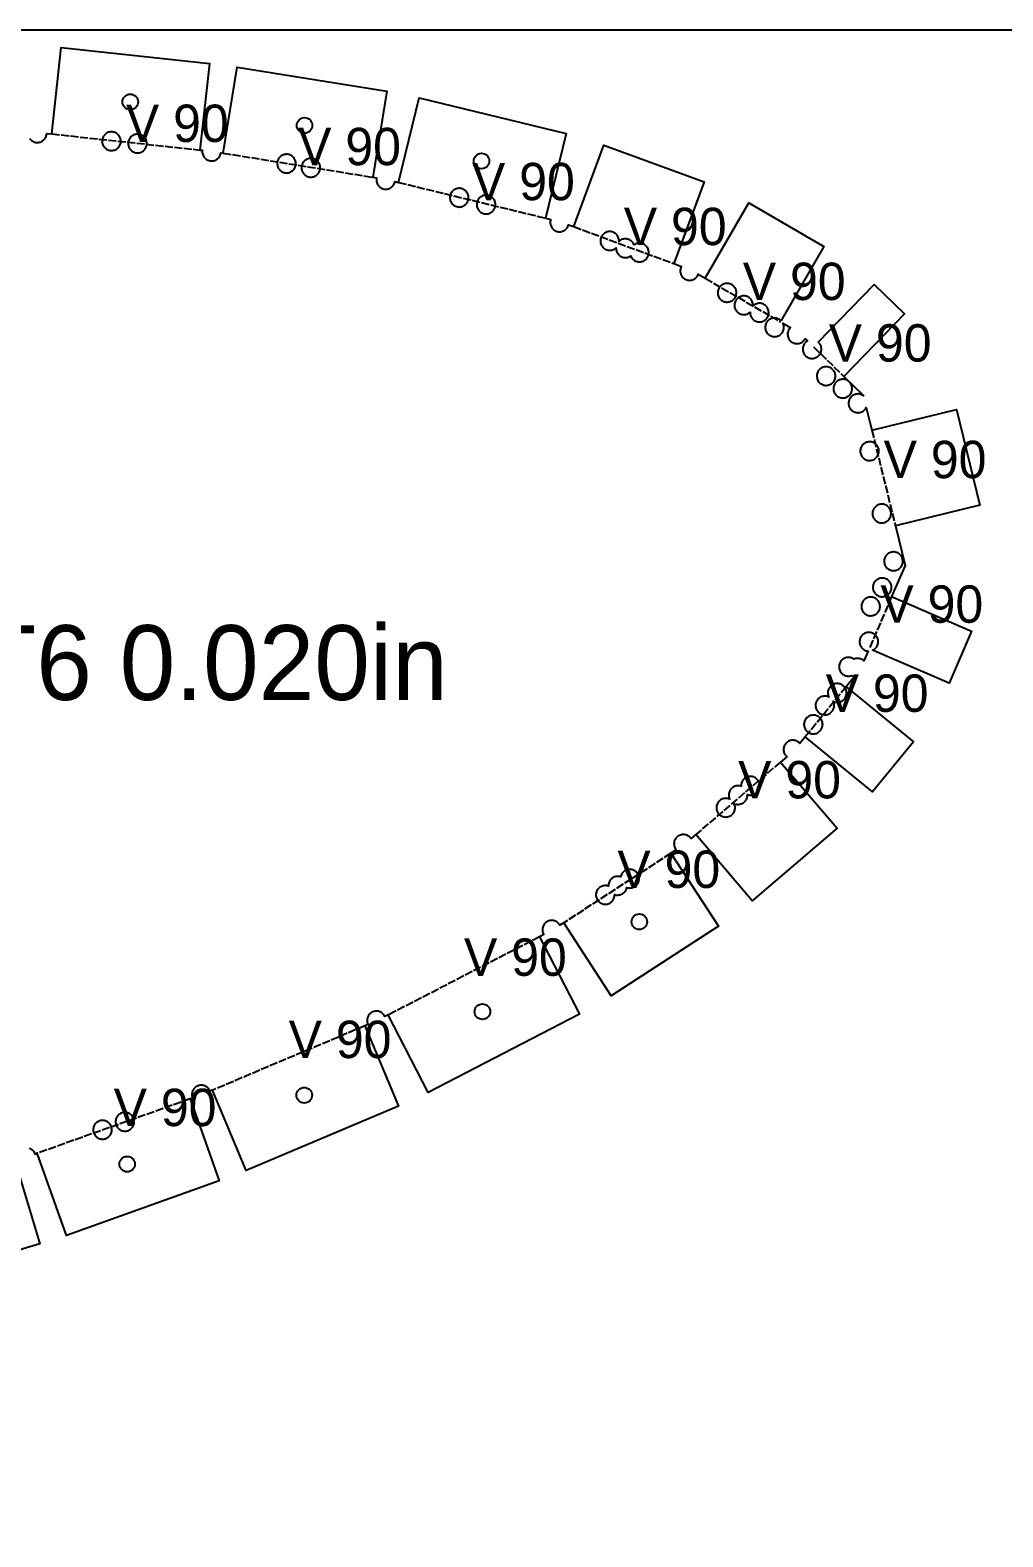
# Model space of a CAD drawing. Header units: millimetres. Extents: x 0 to 2438, y 0 to 1219.
# Drawn here: x 304.9 to 461, y 977.2 to 1219 of the extents above; entities that cross this region are included whole.
import ezdxf

# ---------------------------------------------------------------- set-up
doc = ezdxf.new("R2010")
doc.units = ezdxf.units.MM
doc.linetypes.add('DASHED', pattern=[1.524, 1.27, -0.254])
for name, color, linetype in [('CUT', 7, 'CONTINUOUS'), ('ETCH', 8, 'CONTINUOUS'), ('HOLE', 6, 'CONTINUOUS'), ('VALLEY', 1, 'DASHED')]:
    doc.layers.add(name, color=color, linetype=linetype)

msp = doc.modelspace()

# ---------------------------------------------------------------- linework, layer by layer
at = {"layer": 'CUT'}
for points in [[(304.78, 1201.62), (304.87, 1201.5), (304.97, 1201.39), (305.08, 1201.3), (305.2, 1201.21), (305.32, 1201.14), (305.46, 1201.08), (305.6, 1201.03), (305.74, 1200.99), (305.89, 1200.97), (306.03, 1200.97), (306.18, 1200.98), (306.33, 1201), (306.47, 1201.04), (306.61, 1201.09), (306.74, 1201.16), (306.86, 1201.23), (306.98, 1201.32), (307.09, 1201.42), (307.19, 1201.53), (307.27, 1201.65), (307.35, 1201.78), (307.41, 1201.91), (307.45, 1202.05), (307.49, 1202.2), (307.51, 1202.34), (307.51, 1202.43), (308.32, 1202.34), (309.83, 1216.23), (333.62, 1213.65), (332.11, 1199.76), (332.5, 1199.72), (332.49, 1199.63), (332.48, 1199.49), (332.49, 1199.34), (332.51, 1199.19), (332.55, 1199.05), (332.6, 1198.91), (332.67, 1198.78), (332.75, 1198.66), (332.84, 1198.54), (332.94, 1198.43), (333.05, 1198.33), (333.17, 1198.25), (333.29, 1198.17), (333.43, 1198.11), (333.57, 1198.07), (333.71, 1198.03), (333.86, 1198.01), (334, 1198.01), (334.15, 1198.02), (334.29, 1198.04), (334.44, 1198.08), (334.58, 1198.13), (334.71, 1198.19), (334.83, 1198.27), (334.95, 1198.36), (335.06, 1198.46), (335.15, 1198.57), (335.24, 1198.69), (335.31, 1198.82), (335.38, 1198.95), (335.42, 1199.09), (335.46, 1199.24), (335.47, 1199.32), (335.85, 1199.26), (338.07, 1213.05), (362.1, 1209.18), (359.88, 1195.39), (360.46, 1195.3), (360.45, 1195.25), (360.43, 1195.1), (360.42, 1194.96), (360.43, 1194.81), (360.46, 1194.66), (360.5, 1194.52), (360.55, 1194.38), (360.61, 1194.25), (360.69, 1194.13), (360.78, 1194.01), (360.88, 1193.9), (360.99, 1193.8), (361.11, 1193.72), (361.24, 1193.64), (361.37, 1193.58), (361.51, 1193.54), (361.65, 1193.5), (361.8, 1193.48), (361.95, 1193.48), (362.09, 1193.49), (362.24, 1193.51), (362.38, 1193.55), (362.52, 1193.6), (362.65, 1193.66), (362.78, 1193.74), (362.89, 1193.83), (363, 1193.93), (363.1, 1194.04), (363.18, 1194.16), (363.26, 1194.29), (363.32, 1194.42), (363.37, 1194.56), (363.4, 1194.7), (363.97, 1194.56), (367.27, 1208.14), (390.87, 1202.41), (387.57, 1188.83), (388.41, 1188.63), (388.39, 1188.56), (388.35, 1188.42), (388.33, 1188.27), (388.33, 1188.12), (388.34, 1187.98), (388.36, 1187.83), (388.4, 1187.69), (388.45, 1187.55), (388.52, 1187.42), (388.59, 1187.29), (388.68, 1187.18), (388.78, 1187.07), (388.89, 1186.97), (389.01, 1186.89), (389.14, 1186.81), (389.27, 1186.75), (389.41, 1186.7), (389.56, 1186.67), (389.7, 1186.65), (389.85, 1186.64), (390, 1186.65), (390.14, 1186.68), (390.28, 1186.72), (390.42, 1186.77), (390.55, 1186.83), (390.68, 1186.91), (390.8, 1187), (390.9, 1187.1), (391, 1187.21), (391.09, 1187.33), (391.16, 1187.46), (391.22, 1187.59), (391.27, 1187.73), (391.28, 1187.76), (392.09, 1187.46), (396.92, 1200.56), (413.01, 1194.63), (408.18, 1181.52), (409.38, 1181.08), (409.35, 1181.03), (409.29, 1180.9), (409.24, 1180.76), (409.21, 1180.61), (409.19, 1180.47), (409.19, 1180.32), (409.19, 1180.17), (409.22, 1180.03), (409.26, 1179.89), (409.31, 1179.75), (409.37, 1179.62), (409.45, 1179.49), (409.54, 1179.37), (409.64, 1179.27), (409.75, 1179.17), (409.87, 1179.08), (410, 1179.01), (410.13, 1178.95), (410.27, 1178.9), (410.41, 1178.87), (410.56, 1178.85), (410.71, 1178.84), (410.85, 1178.85), (411, 1178.88), (411.14, 1178.91), (411.28, 1178.96), (411.41, 1179.03), (411.54, 1179.11), (411.65, 1179.2), (411.76, 1179.3), (411.86, 1179.41), (411.94, 1179.53), (412.02, 1179.65), (412.08, 1179.79), (412.09, 1179.81), (413.19, 1179.17), (420.18, 1191.26), (432.25, 1184.29), (425.37, 1172.37), (425.37, 1172.38), (425.26, 1172.47), (425.14, 1172.56), (425.01, 1172.63), (424.88, 1172.69), (424.74, 1172.74), (424.59, 1172.77), (424.45, 1172.79), (424.3, 1172.8), (424.15, 1172.79), (424.01, 1172.77), (423.87, 1172.73), (423.73, 1172.68), (423.6, 1172.61), (423.47, 1172.54), (423.35, 1172.45), (423.25, 1172.35), (423.15, 1172.24), (423.06, 1172.12), (422.99, 1171.99), (422.93, 1171.85), (422.88, 1171.72), (422.85, 1171.57), (422.83, 1171.43), (422.82, 1171.28), (422.83, 1171.13), (422.86, 1170.99), (422.89, 1170.84), (422.94, 1170.71), (423.01, 1170.57), (423.09, 1170.45), (423.18, 1170.33), (423.28, 1170.22), (423.39, 1170.13), (423.51, 1170.04), (423.63, 1169.97), (423.77, 1169.91), (423.91, 1169.86), (424.05, 1169.82), (424.2, 1169.81), (424.34, 1169.8), (424.49, 1169.81), (424.64, 1169.83), (424.78, 1169.87), (424.92, 1169.92), (425.05, 1169.99), (425.17, 1170.06), (425.29, 1170.15), (425.4, 1170.25), (425.5, 1170.36), (425.58, 1170.48), (425.66, 1170.61), (425.72, 1170.75), (425.76, 1170.88), (425.8, 1171.03), (425.82, 1171.17), (425.82, 1171.32), (425.81, 1171.47), (425.79, 1171.61), (425.75, 1171.76), (425.7, 1171.89), (425.67, 1171.96), (426.89, 1171.25), (426.85, 1171.22), (426.75, 1171.11), (426.67, 1170.99), (426.59, 1170.87), (426.53, 1170.73), (426.49, 1170.59), (426.45, 1170.45), (426.43, 1170.3), (426.43, 1170.16), (426.44, 1170.01), (426.46, 1169.86), (426.5, 1169.72), (426.55, 1169.58), (426.61, 1169.45), (426.69, 1169.33), (426.78, 1169.21), (426.88, 1169.1), (426.99, 1169), (427.11, 1168.92), (427.24, 1168.84), (427.37, 1168.78), (427.51, 1168.74), (427.65, 1168.7), (427.8, 1168.68), (427.95, 1168.68), (428.09, 1168.69), (428.24, 1168.71), (428.38, 1168.75), (428.52, 1168.8), (428.65, 1168.86), (428.78, 1168.94), (428.89, 1169.03), (429, 1169.13), (429.1, 1169.24), (429.19, 1169.36), (429.25, 1169.47), (429.61, 1169.11), (429.51, 1169.05), (429.39, 1168.96), (429.28, 1168.86), (429.18, 1168.75), (429.1, 1168.63), (429.02, 1168.5), (428.96, 1168.37), (428.92, 1168.23), (428.88, 1168.09), (428.86, 1167.94), (428.86, 1167.79), (428.87, 1167.65), (428.89, 1167.5), (428.93, 1167.36), (428.98, 1167.22), (429.04, 1167.09), (429.12, 1166.96), (429.21, 1166.85), (429.31, 1166.74), (429.42, 1166.64), (429.54, 1166.55), (429.67, 1166.48), (429.8, 1166.42), (429.94, 1166.37), (430.08, 1166.34), (430.23, 1166.32), (430.38, 1166.31), (430.52, 1166.32), (430.67, 1166.35), (430.81, 1166.38), (430.95, 1166.44), (431.08, 1166.5), (431.21, 1166.58), (431.32, 1166.67), (431.43, 1166.77), (431.53, 1166.88), (431.62, 1167), (431.69, 1167.12), (431.75, 1167.26), (431.8, 1167.4), (431.83, 1167.54), (431.85, 1167.69), (431.86, 1167.83), (431.85, 1167.98), (431.82, 1168.13), (431.79, 1168.27), (431.73, 1168.41), (431.67, 1168.54), (431.59, 1168.66), (431.5, 1168.78), (431.4, 1168.89), (431.35, 1168.94), (440.33, 1178.18), (445.19, 1173.45), (435.45, 1163.43), (438.57, 1160.4), (438.59, 1160.3), (438.52, 1160.36), (438.39, 1160.43), (438.26, 1160.49), (438.12, 1160.54), (437.97, 1160.58), (437.83, 1160.6), (437.68, 1160.6), (437.53, 1160.59), (437.39, 1160.57), (437.25, 1160.53), (437.11, 1160.48), (436.98, 1160.41), (436.85, 1160.34), (436.73, 1160.25), (436.63, 1160.15), (436.53, 1160.04), (436.44, 1159.92), (436.37, 1159.79), (436.31, 1159.66), (436.26, 1159.52), (436.23, 1159.37), (436.21, 1159.23), (436.2, 1159.08), (436.21, 1158.93), (436.23, 1158.79), (436.27, 1158.65), (436.32, 1158.51), (436.39, 1158.37), (436.47, 1158.25), (436.55, 1158.13), (436.66, 1158.03), (436.77, 1157.93), (436.88, 1157.84), (437.01, 1157.77), (437.15, 1157.71), (437.29, 1157.66), (437.43, 1157.63), (437.57, 1157.61), (437.72, 1157.6), (437.87, 1157.61), (438.01, 1157.63), (438.16, 1157.67), (438.29, 1157.72), (438.43, 1157.79), (438.55, 1157.86), (438.67, 1157.95), (438.78, 1158.05), (438.87, 1158.17), (438.96, 1158.28), (439.03, 1158.41), (439.05, 1158.44), (439.95, 1154.77), (453.52, 1158.09), (457.28, 1142.74), (443.72, 1139.42), (445.27, 1133.07), (443.12, 1128.07), (455.95, 1122.54), (452.34, 1114.17), (440.06, 1119.46), (440.19, 1119.52), (440.32, 1119.6), (440.43, 1119.69), (440.54, 1119.79), (440.64, 1119.9), (440.72, 1120.02), (440.8, 1120.15), (440.86, 1120.28), (440.91, 1120.42), (440.94, 1120.56), (440.96, 1120.71), (440.96, 1120.86), (440.96, 1121), (440.93, 1121.15), (440.89, 1121.29), (440.84, 1121.43), (440.78, 1121.56), (440.7, 1121.69), (440.61, 1121.8), (440.51, 1121.91), (440.4, 1122.01), (440.28, 1122.09), (440.15, 1122.17), (440.02, 1122.23), (439.88, 1122.28), (439.74, 1122.31), (439.59, 1122.33), (439.44, 1122.34), (439.3, 1122.33), (439.15, 1122.3), (439.01, 1122.27), (438.87, 1122.21), (438.74, 1122.15), (438.61, 1122.07), (438.5, 1121.98), (438.39, 1121.88), (438.29, 1121.77), (438.21, 1121.65), (438.13, 1121.52), (438.07, 1121.39), (438.02, 1121.25), (437.99, 1121.11), (437.97, 1120.96), (437.96, 1120.82), (437.97, 1120.67), (438, 1120.52), (438.04, 1120.38), (438.09, 1120.24), (438.15, 1120.11), (438.23, 1119.99), (438.32, 1119.87), (438.42, 1119.76), (438.53, 1119.66), (438.65, 1119.58), (438.78, 1119.5), (438.91, 1119.44), (439.05, 1119.39), (439.19, 1119.36), (439.34, 1119.34), (439.36, 1119.34), (438.68, 1117.75), (438.6, 1117.82), (438.48, 1117.91), (438.35, 1117.98), (438.22, 1118.04), (438.08, 1118.09), (437.93, 1118.13), (437.79, 1118.14), (437.64, 1118.15), (437.49, 1118.14), (437.35, 1118.12), (437.21, 1118.08), (437.07, 1118.03), (437.06, 1118.02), (437, 1118.07), (436.87, 1118.15), (436.74, 1118.21), (436.6, 1118.26), (436.45, 1118.29), (436.31, 1118.31), (436.16, 1118.31), (436.01, 1118.3), (435.87, 1118.28), (435.73, 1118.24), (435.59, 1118.19), (435.46, 1118.13), (435.33, 1118.05), (435.21, 1117.96), (435.11, 1117.86), (435.01, 1117.75), (434.92, 1117.63), (434.85, 1117.5), (434.79, 1117.37), (434.74, 1117.23), (434.71, 1117.09), (434.69, 1116.94), (434.68, 1116.79), (434.69, 1116.65), (434.71, 1116.5), (434.75, 1116.36), (434.8, 1116.22), (434.87, 1116.09), (434.95, 1115.96), (435.03, 1115.85), (435.14, 1115.74), (435.25, 1115.64), (435.36, 1115.56), (435.49, 1115.48), (435.63, 1115.42), (435.77, 1115.37), (435.91, 1115.34), (436.05, 1115.32), (436.2, 1115.31), (436.35, 1115.32), (436.49, 1115.35), (436.64, 1115.38), (436.77, 1115.44), (436.78, 1115.44), (436.85, 1115.39), (436.97, 1115.32), (437.11, 1115.26), (437.15, 1115.24), (435.81, 1113.6), (446.63, 1104.77), (440.07, 1096.72), (429.25, 1105.56), (428.4, 1104.52), (428.31, 1104.61), (428.2, 1104.71), (428.08, 1104.79), (427.95, 1104.87), (427.82, 1104.93), (427.68, 1104.97), (427.54, 1105.01), (427.39, 1105.03), (427.24, 1105.03), (427.1, 1105.02), (426.95, 1105), (426.81, 1104.96), (426.67, 1104.91), (426.54, 1104.85), (426.41, 1104.77), (426.3, 1104.68), (426.19, 1104.58), (426.09, 1104.47), (426.01, 1104.35), (425.93, 1104.22), (425.87, 1104.09), (425.82, 1103.95), (425.79, 1103.8), (425.77, 1103.66), (425.77, 1103.51), (425.77, 1103.37), (425.8, 1103.22), (425.84, 1103.08), (425.89, 1102.94), (425.95, 1102.81), (426.03, 1102.68), (426.12, 1102.57), (426.22, 1102.46), (426.31, 1102.38), (425.28, 1101.51), (434.36, 1090.89), (420.75, 1079.25), (411.67, 1089.87), (410.92, 1089.23), (410.92, 1089.23), (410.83, 1089.35), (410.73, 1089.46), (410.62, 1089.56), (410.5, 1089.64), (410.37, 1089.72), (410.24, 1089.78), (410.1, 1089.82), (409.96, 1089.86), (409.81, 1089.88), (409.66, 1089.88), (409.52, 1089.87), (409.37, 1089.85), (409.23, 1089.81), (409.09, 1089.76), (408.96, 1089.7), (408.83, 1089.62), (408.72, 1089.53), (408.61, 1089.43), (408.51, 1089.32), (408.42, 1089.2), (408.35, 1089.07), (408.29, 1088.94), (408.24, 1088.8), (408.21, 1088.66), (408.19, 1088.51), (408.18, 1088.36), (408.19, 1088.22), (408.22, 1088.07), (408.25, 1087.93), (408.31, 1087.79), (408.37, 1087.66), (408.45, 1087.53), (408.52, 1087.44), (407.7, 1086.9), (415.31, 1075.18), (398.12, 1064.02), (390.51, 1075.74), (389.89, 1075.33), (389.89, 1075.34), (389.81, 1075.46), (389.72, 1075.58), (389.62, 1075.69), (389.51, 1075.78), (389.39, 1075.87), (389.26, 1075.94), (389.13, 1076), (388.99, 1076.05), (388.85, 1076.09), (388.7, 1076.11), (388.55, 1076.11), (388.41, 1076.1), (388.26, 1076.08), (388.12, 1076.04), (387.98, 1075.99), (387.85, 1075.92), (387.72, 1075.85), (387.61, 1075.76), (387.5, 1075.66), (387.4, 1075.55), (387.32, 1075.43), (387.24, 1075.3), (387.18, 1075.17), (387.13, 1075.03), (387.1, 1074.88), (387.08, 1074.74), (387.07, 1074.59), (387.08, 1074.44), (387.11, 1074.3), (387.14, 1074.16), (387.2, 1074.02), (387.26, 1073.89), (387.3, 1073.83), (386.63, 1073.48), (393.04, 1061.07), (368.73, 1048.51), (362.32, 1060.93), (361.8, 1060.66), (361.75, 1060.77), (361.67, 1060.9), (361.58, 1061.01), (361.48, 1061.12), (361.37, 1061.22), (361.25, 1061.31), (361.12, 1061.38), (360.99, 1061.44), (360.85, 1061.49), (360.71, 1061.52), (360.56, 1061.54), (360.42, 1061.55), (360.27, 1061.54), (360.12, 1061.51), (359.98, 1061.48), (359.84, 1061.42), (359.71, 1061.36), (359.59, 1061.28), (359.47, 1061.19), (359.36, 1061.09), (359.26, 1060.98), (359.18, 1060.86), (359.1, 1060.74), (359.04, 1060.6), (358.99, 1060.46), (358.96, 1060.32), (358.94, 1060.17), (358.94, 1060.03), (358.95, 1059.88), (358.97, 1059.73), (359.01, 1059.59), (359.06, 1059.45), (359.09, 1059.39), (358.55, 1059.17), (363.99, 1046.29), (339.55, 1035.98), (334.12, 1048.85), (333.72, 1048.68), (333.7, 1048.74), (333.63, 1048.88), (333.55, 1049), (333.47, 1049.12), (333.36, 1049.23), (333.25, 1049.32), (333.14, 1049.41), (333.01, 1049.48), (332.87, 1049.54), (332.73, 1049.59), (332.59, 1049.63), (332.45, 1049.65), (332.3, 1049.65), (332.15, 1049.64), (332.01, 1049.62), (331.86, 1049.58), (331.73, 1049.53), (331.73, 1049.53), (331.59, 1049.46), (331.47, 1049.39), (331.35, 1049.3), (331.24, 1049.2), (331.15, 1049.09), (331.06, 1048.97), (330.99, 1048.84), (330.93, 1048.71), (330.88, 1048.57), (330.84, 1048.42), (330.82, 1048.28), (330.82, 1048.13), (330.83, 1047.98), (330.85, 1047.84), (330.89, 1047.7), (330.93, 1047.6), (330.52, 1047.45), (335.2, 1034.29), (310.69, 1025.56), (306.01, 1038.73), (305.64, 1038.6), (305.59, 1038.73), (305.53, 1038.86), (305.45, 1038.99), (305.36, 1039.11), (305.26, 1039.21), (305.15, 1039.31), (305.03, 1039.4), (304.9, 1039.47), (304.77, 1039.53)], [(302.42, 1037.55), (306.42, 1024.17), (274.89, 1014.74)]]:
    msp.add_lwpolyline(points, dxfattribs=at)
for points in [[(318.64, 1199.86), (318.76, 1199.94), (318.88, 1200.03), (318.99, 1200.13), (319.08, 1200.24), (319.17, 1200.36), (319.24, 1200.49), (319.3, 1200.62), (319.35, 1200.76), (319.39, 1200.9), (319.41, 1201.05), (319.41, 1201.2), (319.4, 1201.34), (319.38, 1201.49), (319.34, 1201.63), (319.29, 1201.77), (319.22, 1201.9), (319.15, 1202.03), (319.06, 1202.14), (318.96, 1202.25), (318.85, 1202.35), (318.73, 1202.44), (318.6, 1202.51), (318.47, 1202.57), (318.33, 1202.62), (318.18, 1202.65), (318.04, 1202.67), (317.89, 1202.68), (317.74, 1202.67), (317.6, 1202.64), (317.46, 1202.61), (317.32, 1202.55), (317.19, 1202.49), (317.06, 1202.41), (316.94, 1202.32), (316.84, 1202.22), (316.74, 1202.11), (316.65, 1201.99), (316.58, 1201.86), (316.52, 1201.73), (316.47, 1201.59), (316.44, 1201.45), (316.42, 1201.3), (316.41, 1201.16), (316.42, 1201.01), (316.44, 1200.86), (316.48, 1200.72), (316.53, 1200.58), (316.6, 1200.45), (316.68, 1200.33), (316.76, 1200.21), (316.87, 1200.1), (316.98, 1200), (317.09, 1199.92), (317.22, 1199.84), (317.36, 1199.78), (317.5, 1199.74), (317.64, 1199.7), (317.78, 1199.68), (317.93, 1199.68), (318.08, 1199.69), (318.22, 1199.71), (318.37, 1199.75), (318.5, 1199.8), (318.64, 1199.86)], [(323.26, 1199.86), (323.34, 1199.98), (323.42, 1200.11), (323.48, 1200.25), (323.53, 1200.38), (323.56, 1200.53), (323.58, 1200.67), (323.58, 1200.82), (323.57, 1200.97), (323.55, 1201.11), (323.51, 1201.26), (323.46, 1201.39), (323.4, 1201.53), (323.32, 1201.65), (323.23, 1201.77), (323.13, 1201.88), (323.02, 1201.97), (322.9, 1202.06), (322.77, 1202.13), (322.64, 1202.19), (322.5, 1202.24), (322.36, 1202.28), (322.21, 1202.29), (322.06, 1202.3), (321.92, 1202.29), (321.77, 1202.27), (321.63, 1202.23), (321.49, 1202.18), (321.36, 1202.11), (321.23, 1202.04), (321.12, 1201.95), (321.01, 1201.85), (320.91, 1201.74), (320.83, 1201.62), (320.75, 1201.49), (320.69, 1201.35), (320.64, 1201.22), (320.61, 1201.07), (320.59, 1200.93), (320.58, 1200.78), (320.59, 1200.63), (320.62, 1200.49), (320.65, 1200.34), (320.71, 1200.21), (320.77, 1200.07), (320.85, 1199.95), (320.94, 1199.83), (321.04, 1199.72), (321.15, 1199.63), (321.27, 1199.54), (321.4, 1199.47), (321.53, 1199.41), (321.67, 1199.36), (321.81, 1199.32), (321.96, 1199.31), (322.1, 1199.3), (322.25, 1199.31), (322.4, 1199.33), (322.54, 1199.37), (322.68, 1199.42), (322.81, 1199.49), (322.93, 1199.56), (323.05, 1199.65), (323.16, 1199.75), (323.26, 1199.86)], [(346.96, 1196.43), (347.07, 1196.53), (347.17, 1196.64), (347.25, 1196.76), (347.33, 1196.89), (347.39, 1197.02), (347.44, 1197.16), (347.47, 1197.3), (347.49, 1197.45), (347.5, 1197.6), (347.49, 1197.74), (347.46, 1197.89), (347.42, 1198.03), (347.37, 1198.17), (347.31, 1198.3), (347.23, 1198.42), (347.14, 1198.54), (347.04, 1198.65), (346.93, 1198.75), (346.81, 1198.83), (346.68, 1198.91), (346.55, 1198.97), (346.41, 1199.02), (346.27, 1199.05), (346.12, 1199.07), (345.97, 1199.07), (345.83, 1199.06), (345.68, 1199.04), (345.54, 1199), (345.4, 1198.95), (345.27, 1198.89), (345.14, 1198.81), (345.03, 1198.72), (344.92, 1198.62), (344.82, 1198.51), (344.74, 1198.39), (344.66, 1198.26), (344.6, 1198.13), (344.55, 1197.99), (344.52, 1197.85), (344.5, 1197.7), (344.5, 1197.55), (344.51, 1197.41), (344.53, 1197.26), (344.57, 1197.12), (344.62, 1196.98), (344.68, 1196.85), (344.76, 1196.72), (344.85, 1196.61), (344.95, 1196.5), (345.06, 1196.4), (345.18, 1196.32), (345.31, 1196.24), (345.44, 1196.18), (345.58, 1196.13), (345.72, 1196.1), (345.87, 1196.08), (346.02, 1196.07), (346.16, 1196.08), (346.31, 1196.11), (346.45, 1196.15), (346.59, 1196.2), (346.72, 1196.26), (346.85, 1196.34), (346.96, 1196.43)], [(351.3, 1196.36), (351.35, 1196.49), (351.39, 1196.64), (351.41, 1196.78), (351.41, 1196.93), (351.4, 1197.08), (351.38, 1197.22), (351.34, 1197.37), (351.29, 1197.5), (351.22, 1197.64), (351.15, 1197.76), (351.06, 1197.88), (350.96, 1197.99), (350.85, 1198.08), (350.73, 1198.17), (350.6, 1198.24), (350.47, 1198.3), (350.33, 1198.35), (350.18, 1198.39), (350.04, 1198.4), (349.89, 1198.41), (349.74, 1198.4), (349.6, 1198.38), (349.46, 1198.34), (349.32, 1198.29), (349.19, 1198.22), (349.06, 1198.15), (348.94, 1198.06), (348.84, 1197.96), (348.74, 1197.85), (348.65, 1197.73), (348.58, 1197.6), (348.52, 1197.46), (348.47, 1197.33), (348.44, 1197.18), (348.42, 1197.04), (348.41, 1196.89), (348.42, 1196.74), (348.44, 1196.6), (348.48, 1196.45), (348.53, 1196.32), (348.6, 1196.18), (348.68, 1196.06), (348.76, 1195.94), (348.87, 1195.83), (348.98, 1195.74), (349.1, 1195.65), (349.22, 1195.58), (349.36, 1195.52), (349.5, 1195.47), (349.64, 1195.43), (349.78, 1195.42), (349.93, 1195.41), (350.08, 1195.42), (350.22, 1195.44), (350.37, 1195.48), (350.5, 1195.53), (350.64, 1195.6), (350.76, 1195.67), (350.88, 1195.76), (350.99, 1195.86), (351.08, 1195.97), (351.17, 1196.09), (351.24, 1196.22), (351.3, 1196.36)], [(374.98, 1191.3), (375.06, 1191.42), (375.12, 1191.56), (375.16, 1191.7), (375.2, 1191.84), (375.22, 1191.99), (375.22, 1192.13), (375.21, 1192.28), (375.19, 1192.42), (375.15, 1192.57), (375.1, 1192.7), (375.04, 1192.84), (374.96, 1192.96), (374.87, 1193.08), (374.77, 1193.19), (374.66, 1193.28), (374.54, 1193.37), (374.41, 1193.44), (374.28, 1193.51), (374.14, 1193.55), (374, 1193.59), (373.85, 1193.61), (373.7, 1193.61), (373.56, 1193.6), (373.41, 1193.58), (373.27, 1193.54), (373.13, 1193.49), (373, 1193.42), (372.87, 1193.35), (372.76, 1193.26), (372.65, 1193.16), (372.55, 1193.05), (372.46, 1192.93), (372.39, 1192.8), (372.33, 1192.67), (372.28, 1192.53), (372.25, 1192.38), (372.23, 1192.24), (372.22, 1192.09), (372.23, 1191.94), (372.26, 1191.8), (372.29, 1191.66), (372.35, 1191.52), (372.41, 1191.39), (372.49, 1191.26), (372.58, 1191.14), (372.68, 1191.04), (372.79, 1190.94), (372.91, 1190.85), (373.03, 1190.78), (373.17, 1190.72), (373.31, 1190.67), (373.45, 1190.64), (373.6, 1190.62), (373.74, 1190.61), (373.89, 1190.62), (374.04, 1190.64), (374.18, 1190.68), (374.32, 1190.73), (374.45, 1190.8), (374.57, 1190.88), (374.69, 1190.97), (374.8, 1191.07), (374.9, 1191.18), (374.98, 1191.3)], [(379.52, 1190.88), (379.53, 1191.03), (379.52, 1191.18), (379.5, 1191.32), (379.46, 1191.47), (379.41, 1191.6), (379.34, 1191.74), (379.27, 1191.86), (379.18, 1191.98), (379.08, 1192.09), (378.97, 1192.18), (378.85, 1192.27), (378.72, 1192.34), (378.58, 1192.4), (378.45, 1192.45), (378.3, 1192.49), (378.16, 1192.5), (378.01, 1192.51), (377.86, 1192.5), (377.72, 1192.48), (377.57, 1192.44), (377.44, 1192.39), (377.3, 1192.32), (377.18, 1192.25), (377.06, 1192.16), (376.95, 1192.06), (376.86, 1191.95), (376.77, 1191.83), (376.7, 1191.7), (376.64, 1191.56), (376.59, 1191.43), (376.56, 1191.28), (376.54, 1191.14), (376.53, 1190.99), (376.54, 1190.84), (376.56, 1190.7), (376.6, 1190.55), (376.65, 1190.42), (376.72, 1190.28), (376.79, 1190.16), (376.88, 1190.04), (376.98, 1189.93), (377.09, 1189.84), (377.21, 1189.75), (377.34, 1189.68), (377.48, 1189.62), (377.61, 1189.57), (377.76, 1189.54), (377.9, 1189.52), (378.05, 1189.51), (378.2, 1189.52), (378.34, 1189.54), (378.49, 1189.58), (378.62, 1189.63), (378.76, 1189.7), (378.88, 1189.77), (379, 1189.86), (379.11, 1189.96), (379.2, 1190.07), (379.29, 1190.19), (379.36, 1190.32), (379.42, 1190.46), (379.47, 1190.59), (379.51, 1190.74), (379.52, 1190.88)], [(403.2, 1184.7), (403.06, 1184.75), (402.91, 1184.79), (402.77, 1184.81), (402.62, 1184.81), (402.47, 1184.8), (402.33, 1184.78), (402.19, 1184.74), (402.05, 1184.69), (401.92, 1184.62), (401.79, 1184.55), (401.78, 1184.54), (401.76, 1184.59), (401.69, 1184.72), (401.62, 1184.85), (401.53, 1184.97), (401.43, 1185.07), (401.32, 1185.17), (401.2, 1185.26), (401.07, 1185.33), (400.94, 1185.39), (400.8, 1185.44), (400.65, 1185.47), (400.51, 1185.49), (400.36, 1185.5), (400.21, 1185.49), (400.07, 1185.47), (399.93, 1185.43), (399.79, 1185.38), (399.66, 1185.31), (399.53, 1185.23), (399.41, 1185.15), (399.37, 1185.1), (399.37, 1185.2), (399.36, 1185.34), (399.34, 1185.49), (399.3, 1185.63), (399.25, 1185.77), (399.19, 1185.9), (399.11, 1186.03), (399.02, 1186.14), (398.92, 1186.25), (398.81, 1186.35), (398.69, 1186.43), (398.56, 1186.51), (398.43, 1186.57), (398.29, 1186.62), (398.15, 1186.65), (398, 1186.67), (397.85, 1186.68), (397.71, 1186.67), (397.56, 1186.64), (397.42, 1186.61), (397.28, 1186.55), (397.15, 1186.49), (397.02, 1186.41), (396.91, 1186.32), (396.8, 1186.22), (396.7, 1186.11), (396.61, 1185.99), (396.54, 1185.86), (396.48, 1185.73), (396.43, 1185.59), (396.4, 1185.45), (396.38, 1185.3), (396.37, 1185.16), (396.38, 1185.01), (396.41, 1184.86), (396.44, 1184.72), (396.5, 1184.58), (396.56, 1184.45), (396.64, 1184.33), (396.73, 1184.21), (396.83, 1184.1), (396.94, 1184), (397.06, 1183.92), (397.18, 1183.84), (397.32, 1183.78), (397.46, 1183.73), (397.6, 1183.7), (397.75, 1183.68), (397.89, 1183.68), (398.04, 1183.69), (398.19, 1183.71), (398.33, 1183.75), (398.47, 1183.8), (398.6, 1183.86), (398.72, 1183.94), (398.84, 1184.03), (398.89, 1184.07), (398.88, 1183.98), (398.89, 1183.83), (398.92, 1183.69), (398.95, 1183.54), (399, 1183.41), (399.07, 1183.27), (399.15, 1183.15), (399.24, 1183.03), (399.34, 1182.92), (399.45, 1182.83), (399.57, 1182.74), (399.69, 1182.67), (399.83, 1182.61), (399.97, 1182.56), (400.11, 1182.52), (400.26, 1182.5), (400.4, 1182.5), (400.55, 1182.51), (400.7, 1182.53), (400.84, 1182.57), (400.98, 1182.62), (401.11, 1182.69), (401.23, 1182.76), (401.24, 1182.77), (401.26, 1182.72), (401.33, 1182.59), (401.41, 1182.46), (401.49, 1182.34), (401.6, 1182.24), (401.71, 1182.14), (401.83, 1182.05), (401.95, 1181.98), (402.09, 1181.92), (402.23, 1181.87), (402.37, 1181.84), (402.51, 1181.82), (402.66, 1181.81), (402.81, 1181.82), (402.95, 1181.84), (403.1, 1181.88), (403.23, 1181.93), (403.37, 1182), (403.49, 1182.08), (403.61, 1182.16), (403.72, 1182.26), (403.81, 1182.38), (403.9, 1182.49), (403.97, 1182.62), (404.03, 1182.76), (404.08, 1182.9), (404.12, 1183.04), (404.14, 1183.18), (404.14, 1183.33), (404.13, 1183.48), (404.11, 1183.62), (404.07, 1183.77), (404.02, 1183.9), (403.95, 1184.04), (403.88, 1184.16), (403.79, 1184.28), (403.69, 1184.39), (403.58, 1184.48), (403.46, 1184.57), (403.33, 1184.64), (403.2, 1184.7)], [(418.19, 1177.17), (418.15, 1177.31), (418.1, 1177.45), (418.03, 1177.58), (417.96, 1177.71), (417.87, 1177.82), (417.77, 1177.93), (417.66, 1178.03), (417.54, 1178.11), (417.41, 1178.19), (417.27, 1178.25), (417.14, 1178.3), (416.99, 1178.33), (416.85, 1178.35), (416.7, 1178.36), (416.55, 1178.35), (416.41, 1178.32), (416.26, 1178.28), (416.13, 1178.23), (415.99, 1178.17), (415.87, 1178.09), (415.75, 1178), (415.64, 1177.9), (415.55, 1177.79), (415.46, 1177.67), (415.39, 1177.54), (415.33, 1177.41), (415.28, 1177.27), (415.24, 1177.13), (415.23, 1176.98), (415.22, 1176.83), (415.23, 1176.69), (415.25, 1176.54), (415.29, 1176.4), (415.34, 1176.26), (415.41, 1176.13), (415.48, 1176), (415.57, 1175.89), (415.67, 1175.78), (415.78, 1175.68), (415.9, 1175.6), (416.03, 1175.52), (416.17, 1175.46), (416.3, 1175.41), (416.45, 1175.38), (416.59, 1175.36), (416.74, 1175.36), (416.89, 1175.37), (417.03, 1175.39), (417.18, 1175.43), (417.31, 1175.48), (417.45, 1175.54), (417.57, 1175.62), (417.69, 1175.71), (417.8, 1175.81), (417.89, 1175.92), (417.98, 1176.04), (418.05, 1176.17), (418.11, 1176.3), (418.16, 1176.44), (418.19, 1176.58), (418.21, 1176.73), (418.22, 1176.88), (418.21, 1177.02), (418.19, 1177.17)], [(422.02, 1175.16), (421.87, 1175.16), (421.72, 1175.15), (421.58, 1175.13), (421.44, 1175.09), (421.3, 1175.04), (421.17, 1174.98), (421.04, 1174.9), (420.92, 1174.81), (420.88, 1174.77), (420.88, 1174.86), (420.87, 1175.01), (420.85, 1175.15), (420.81, 1175.3), (420.76, 1175.43), (420.7, 1175.57), (420.62, 1175.69), (420.53, 1175.81), (420.43, 1175.92), (420.32, 1176.01), (420.2, 1176.1), (420.07, 1176.17), (419.94, 1176.23), (419.8, 1176.28), (419.66, 1176.32), (419.51, 1176.33), (419.36, 1176.34), (419.22, 1176.33), (419.07, 1176.31), (418.93, 1176.27), (418.79, 1176.22), (418.66, 1176.15), (418.53, 1176.08), (418.42, 1175.99), (418.31, 1175.89), (418.21, 1175.78), (418.13, 1175.66), (418.05, 1175.53), (417.99, 1175.39), (417.94, 1175.26), (417.91, 1175.11), (417.89, 1174.97), (417.88, 1174.82), (417.89, 1174.67), (417.92, 1174.53), (417.95, 1174.38), (418.01, 1174.25), (418.07, 1174.11), (418.15, 1173.99), (418.24, 1173.87), (418.34, 1173.76), (418.45, 1173.67), (418.57, 1173.58), (418.7, 1173.51), (418.83, 1173.45), (418.97, 1173.4), (419.11, 1173.36), (419.26, 1173.35), (419.4, 1173.34), (419.55, 1173.35), (419.7, 1173.37), (419.84, 1173.41), (419.98, 1173.46), (420.11, 1173.53), (420.23, 1173.6), (420.35, 1173.69), (420.4, 1173.74), (420.39, 1173.64), (420.4, 1173.5), (420.43, 1173.35), (420.46, 1173.21), (420.51, 1173.07), (420.58, 1172.94), (420.66, 1172.81), (420.75, 1172.7), (420.85, 1172.59), (420.96, 1172.49), (421.08, 1172.4), (421.2, 1172.33), (421.34, 1172.27), (421.48, 1172.22), (421.62, 1172.19), (421.77, 1172.17), (421.91, 1172.16), (422.06, 1172.17), (422.21, 1172.2), (422.35, 1172.23), (422.49, 1172.29), (422.62, 1172.35), (422.74, 1172.43), (422.86, 1172.52), (422.97, 1172.62), (423.07, 1172.73), (423.15, 1172.85), (423.23, 1172.97), (423.29, 1173.11), (423.33, 1173.25), (423.37, 1173.39), (423.39, 1173.54), (423.39, 1173.68), (423.38, 1173.83), (423.36, 1173.98), (423.32, 1174.12), (423.27, 1174.26), (423.21, 1174.39), (423.13, 1174.51), (423.04, 1174.63), (422.94, 1174.74), (422.83, 1174.84), (422.71, 1174.92), (422.58, 1175), (422.45, 1175.06), (422.31, 1175.1), (422.16, 1175.14), (422.02, 1175.16)], [(434.11, 1163.5), (434.1, 1163.65), (434.07, 1163.79), (434.04, 1163.93), (433.98, 1164.07), (433.92, 1164.2), (433.84, 1164.33), (433.75, 1164.45), (433.65, 1164.55), (433.54, 1164.65), (433.42, 1164.74), (433.3, 1164.81), (433.16, 1164.87), (433.02, 1164.92), (432.88, 1164.95), (432.73, 1164.97), (432.59, 1164.98), (432.44, 1164.97), (432.29, 1164.95), (432.15, 1164.91), (432.01, 1164.86), (431.88, 1164.79), (431.76, 1164.71), (431.64, 1164.63), (431.53, 1164.53), (431.43, 1164.41), (431.35, 1164.3), (431.27, 1164.17), (431.21, 1164.03), (431.17, 1163.89), (431.13, 1163.75), (431.11, 1163.61), (431.11, 1163.46), (431.12, 1163.31), (431.14, 1163.17), (431.18, 1163.02), (431.23, 1162.89), (431.29, 1162.75), (431.37, 1162.63), (431.46, 1162.51), (431.56, 1162.4), (431.67, 1162.31), (431.79, 1162.22), (431.92, 1162.15), (432.05, 1162.09), (432.19, 1162.04), (432.33, 1162), (432.48, 1161.98), (432.63, 1161.98), (432.77, 1161.99), (432.92, 1162.01), (433.06, 1162.05), (433.2, 1162.1), (433.33, 1162.17), (433.46, 1162.24), (433.57, 1162.33), (433.68, 1162.43), (433.78, 1162.54), (433.87, 1162.66), (433.94, 1162.79), (434, 1162.92), (434.05, 1163.06), (434.08, 1163.21), (434.1, 1163.35), (434.11, 1163.5)], [(436.42, 1162.43), (436.32, 1162.54), (436.21, 1162.64), (436.09, 1162.72), (435.96, 1162.8), (435.83, 1162.86), (435.69, 1162.91), (435.54, 1162.94), (435.4, 1162.96), (435.25, 1162.96), (435.1, 1162.95), (434.96, 1162.93), (434.82, 1162.89), (434.68, 1162.84), (434.55, 1162.78), (434.42, 1162.7), (434.3, 1162.61), (434.2, 1162.51), (434.1, 1162.4), (434.01, 1162.28), (433.94, 1162.15), (433.88, 1162.02), (433.83, 1161.88), (433.8, 1161.74), (433.78, 1161.59), (433.77, 1161.44), (433.78, 1161.3), (433.8, 1161.15), (433.84, 1161.01), (433.89, 1160.87), (433.96, 1160.74), (434.04, 1160.61), (434.12, 1160.5), (434.22, 1160.39), (434.34, 1160.29), (434.45, 1160.21), (434.58, 1160.13), (434.72, 1160.07), (434.86, 1160.02), (435, 1159.99), (435.14, 1159.97), (435.29, 1159.96), (435.44, 1159.97), (435.58, 1160), (435.73, 1160.03), (435.86, 1160.09), (436, 1160.15), (436.12, 1160.23), (436.24, 1160.32), (436.35, 1160.42), (436.44, 1160.53), (436.53, 1160.65), (436.6, 1160.78), (436.66, 1160.91), (436.71, 1161.05), (436.75, 1161.19), (436.77, 1161.34), (436.77, 1161.48), (436.76, 1161.63), (436.74, 1161.78), (436.7, 1161.92), (436.65, 1162.06), (436.58, 1162.19), (436.51, 1162.31), (436.42, 1162.43)], [(440.9, 1152.15), (440.82, 1152.28), (440.73, 1152.39), (440.63, 1152.5), (440.52, 1152.6), (440.4, 1152.68), (440.27, 1152.76), (440.14, 1152.82), (440, 1152.87), (439.86, 1152.9), (439.71, 1152.92), (439.56, 1152.92), (439.42, 1152.92), (439.27, 1152.89), (439.13, 1152.85), (438.99, 1152.8), (438.86, 1152.74), (438.73, 1152.66), (438.62, 1152.57), (438.51, 1152.47), (438.41, 1152.36), (438.32, 1152.24), (438.25, 1152.11), (438.19, 1151.98), (438.14, 1151.84), (438.11, 1151.7), (438.09, 1151.55), (438.08, 1151.4), (438.09, 1151.26), (438.12, 1151.11), (438.15, 1150.97), (438.21, 1150.83), (438.27, 1150.7), (438.35, 1150.57), (438.44, 1150.46), (438.54, 1150.35), (438.65, 1150.25), (438.77, 1150.17), (438.89, 1150.09), (439.03, 1150.03), (439.17, 1149.98), (439.31, 1149.95), (439.46, 1149.93), (439.6, 1149.93), (439.75, 1149.93), (439.9, 1149.96), (440.04, 1150), (440.18, 1150.05), (440.31, 1150.11), (440.43, 1150.19), (440.55, 1150.28), (440.66, 1150.38), (440.76, 1150.49), (440.84, 1150.61), (440.92, 1150.74), (440.98, 1150.87), (441.02, 1151.01), (441.06, 1151.15), (441.08, 1151.3), (441.08, 1151.45), (441.07, 1151.59), (441.05, 1151.74), (441.01, 1151.88), (440.96, 1152.02), (440.9, 1152.15)], [(440.2, 1142.11), (440.14, 1141.97), (440.09, 1141.83), (440.06, 1141.69), (440.04, 1141.54), (440.03, 1141.4), (440.04, 1141.25), (440.07, 1141.1), (440.1, 1140.96), (440.16, 1140.82), (440.22, 1140.69), (440.3, 1140.57), (440.39, 1140.45), (440.49, 1140.34), (440.6, 1140.25), (440.72, 1140.16), (440.84, 1140.09), (440.98, 1140.02), (441.12, 1139.98), (441.26, 1139.94), (441.41, 1139.92), (441.55, 1139.92), (441.7, 1139.93), (441.85, 1139.95), (441.99, 1139.99), (442.13, 1140.04), (442.26, 1140.1), (442.38, 1140.18), (442.5, 1140.27), (442.61, 1140.37), (442.71, 1140.48), (442.79, 1140.6), (442.87, 1140.73), (442.93, 1140.86), (442.97, 1141), (443.01, 1141.15), (443.03, 1141.29), (443.03, 1141.44), (443.02, 1141.59), (443, 1141.73), (442.96, 1141.87), (442.91, 1142.01), (442.85, 1142.14), (442.77, 1142.27), (442.68, 1142.39), (442.58, 1142.49), (442.47, 1142.59), (442.35, 1142.68), (442.22, 1142.75), (442.09, 1142.81), (441.95, 1142.86), (441.81, 1142.89), (441.66, 1142.91), (441.51, 1142.92), (441.37, 1142.91), (441.22, 1142.88), (441.08, 1142.85), (440.94, 1142.8), (440.81, 1142.73), (440.68, 1142.65), (440.57, 1142.56), (440.46, 1142.46), (440.36, 1142.35), (440.27, 1142.23), (440.2, 1142.11)], [(442.16, 1134.56), (442.08, 1134.43), (442.02, 1134.3), (441.97, 1134.16), (441.94, 1134.01), (441.92, 1133.87), (441.92, 1133.72), (441.93, 1133.57), (441.95, 1133.43), (441.99, 1133.29), (442.04, 1133.15), (442.1, 1133.02), (442.18, 1132.89), (442.27, 1132.77), (442.37, 1132.67), (442.48, 1132.57), (442.6, 1132.48), (442.73, 1132.41), (442.86, 1132.35), (443, 1132.3), (443.14, 1132.27), (443.29, 1132.25), (443.44, 1132.24), (443.58, 1132.25), (443.73, 1132.28), (443.87, 1132.31), (444.01, 1132.36), (444.14, 1132.43), (444.27, 1132.51), (444.38, 1132.6), (444.49, 1132.7), (444.59, 1132.81), (444.67, 1132.93), (444.75, 1133.05), (444.81, 1133.19), (444.86, 1133.33), (444.89, 1133.47), (444.91, 1133.62), (444.92, 1133.76), (444.91, 1133.91), (444.88, 1134.06), (444.85, 1134.2), (444.79, 1134.34), (444.73, 1134.47), (444.65, 1134.59), (444.56, 1134.71), (444.46, 1134.82), (444.35, 1134.92), (444.23, 1135), (444.1, 1135.08), (443.97, 1135.14), (443.83, 1135.18), (443.69, 1135.22), (443.54, 1135.24), (443.4, 1135.24), (443.25, 1135.23), (443.1, 1135.21), (442.96, 1135.17), (442.82, 1135.12), (442.69, 1135.06), (442.57, 1134.98), (442.45, 1134.89), (442.34, 1134.79), (442.24, 1134.68), (442.16, 1134.56)], [(440.44, 1130.49), (440.36, 1130.37), (440.28, 1130.25), (440.22, 1130.11), (440.17, 1129.97), (440.14, 1129.83), (440.12, 1129.68), (440.11, 1129.54), (440.12, 1129.39), (440.15, 1129.24), (440.18, 1129.1), (440.24, 1128.96), (440.3, 1128.83), (440.38, 1128.71), (440.47, 1128.59), (440.57, 1128.48), (440.68, 1128.38), (440.8, 1128.3), (440.93, 1128.22), (441.06, 1128.16), (441.2, 1128.12), (441.34, 1128.08), (441.49, 1128.06), (441.63, 1128.06), (441.78, 1128.07), (441.93, 1128.09), (442.07, 1128.13), (442.21, 1128.18), (442.34, 1128.24), (442.46, 1128.32), (442.58, 1128.41), (442.69, 1128.51), (442.79, 1128.62), (442.87, 1128.74), (442.95, 1128.87), (443.01, 1129), (443.06, 1129.14), (443.09, 1129.28), (443.11, 1129.43), (443.11, 1129.58), (443.1, 1129.72), (443.08, 1129.87), (443.04, 1130.01), (442.99, 1130.15), (442.93, 1130.28), (442.85, 1130.41), (442.76, 1130.52), (442.66, 1130.63), (442.55, 1130.73), (442.43, 1130.82), (442.3, 1130.89), (442.17, 1130.95), (442.03, 1131), (441.89, 1131.03), (441.74, 1131.05), (441.59, 1131.06), (441.45, 1131.05), (441.3, 1131.02), (441.16, 1130.99), (441.02, 1130.93), (440.89, 1130.87), (440.76, 1130.79), (440.65, 1130.7), (440.54, 1130.6), (440.44, 1130.49)], [(438.37, 1127.06), (438.32, 1126.92), (438.29, 1126.78), (438.27, 1126.64), (438.26, 1126.49), (438.27, 1126.34), (438.3, 1126.2), (438.33, 1126.05), (438.39, 1125.92), (438.45, 1125.78), (438.53, 1125.66), (438.62, 1125.54), (438.72, 1125.43), (438.83, 1125.34), (438.95, 1125.25), (439.08, 1125.18), (439.21, 1125.12), (439.35, 1125.07), (439.49, 1125.03), (439.64, 1125.01), (439.78, 1125.01), (439.93, 1125.02), (440.08, 1125.04), (440.22, 1125.08), (440.36, 1125.13), (440.49, 1125.2), (440.61, 1125.27), (440.73, 1125.36), (440.84, 1125.46), (440.94, 1125.57), (441.02, 1125.69), (441.1, 1125.82), (441.16, 1125.95), (441.21, 1126.09), (441.24, 1126.24), (441.26, 1126.38), (441.26, 1126.53), (441.25, 1126.68), (441.23, 1126.82), (441.19, 1126.96), (441.14, 1127.1), (441.08, 1127.23), (441, 1127.36), (440.91, 1127.48), (440.81, 1127.58), (440.7, 1127.68), (440.58, 1127.77), (440.45, 1127.84), (440.32, 1127.9), (440.18, 1127.95), (440.04, 1127.98), (439.89, 1128), (439.74, 1128.01), (439.6, 1128), (439.45, 1127.98), (439.31, 1127.94), (439.17, 1127.89), (439.04, 1127.82), (438.91, 1127.74), (438.8, 1127.66), (438.69, 1127.55), (438.59, 1127.44), (438.51, 1127.33), (438.43, 1127.2), (438.37, 1127.06)], [(430.91, 1110.43), (430.93, 1110.29), (430.97, 1110.15), (431.02, 1110.01), (431.09, 1109.88), (431.16, 1109.75), (431.25, 1109.63), (431.35, 1109.53), (431.46, 1109.43), (431.58, 1109.34), (431.71, 1109.27), (431.84, 1109.21), (431.98, 1109.16), (432.13, 1109.13), (432.27, 1109.11), (432.42, 1109.1), (432.57, 1109.11), (432.71, 1109.14), (432.85, 1109.17), (432.99, 1109.22), (433.12, 1109.29), (433.25, 1109.37), (433.37, 1109.46), (433.47, 1109.56), (433.57, 1109.67), (433.66, 1109.79), (433.73, 1109.91), (433.79, 1110.05), (433.84, 1110.19), (433.87, 1110.33), (433.89, 1110.48), (433.9, 1110.62), (433.89, 1110.77), (433.87, 1110.92), (433.83, 1111.06), (433.78, 1111.2), (433.74, 1111.27), (433.82, 1111.23), (433.96, 1111.19), (434.11, 1111.15), (434.25, 1111.13), (434.4, 1111.13), (434.55, 1111.14), (434.69, 1111.16), (434.83, 1111.2), (434.97, 1111.25), (435.1, 1111.32), (435.23, 1111.39), (435.35, 1111.48), (435.45, 1111.58), (435.55, 1111.69), (435.64, 1111.81), (435.71, 1111.94), (435.77, 1112.07), (435.82, 1112.21), (435.85, 1112.36), (435.87, 1112.5), (435.88, 1112.65), (435.87, 1112.8), (435.85, 1112.94), (435.81, 1113.08), (435.76, 1113.22), (435.69, 1113.35), (435.61, 1113.48), (435.53, 1113.6), (435.42, 1113.7), (435.31, 1113.8), (435.19, 1113.89), (435.07, 1113.96), (434.93, 1114.02), (434.79, 1114.07), (434.65, 1114.1), (434.51, 1114.12), (434.36, 1114.13), (434.21, 1114.12), (434.07, 1114.09), (433.92, 1114.06), (433.79, 1114.01), (433.65, 1113.94), (433.53, 1113.86), (433.41, 1113.77), (433.3, 1113.67), (433.21, 1113.56), (433.12, 1113.44), (433.05, 1113.32), (432.99, 1113.18), (432.94, 1113.04), (432.9, 1112.9), (432.88, 1112.75), (432.88, 1112.61), (432.89, 1112.46), (432.91, 1112.31), (432.95, 1112.17), (433, 1112.03), (433.04, 1111.96), (432.95, 1112), (432.81, 1112.04), (432.67, 1112.08), (432.52, 1112.1), (432.38, 1112.1), (432.23, 1112.09), (432.09, 1112.07), (431.94, 1112.03), (431.81, 1111.98), (431.67, 1111.92), (431.55, 1111.84), (431.43, 1111.75), (431.32, 1111.65), (431.23, 1111.54), (431.14, 1111.42), (431.07, 1111.29), (431, 1111.16), (430.96, 1111.02), (430.92, 1110.87), (430.9, 1110.73), (430.9, 1110.58), (430.91, 1110.43)], [(429.17, 1106.96), (429.24, 1106.83), (429.31, 1106.7), (429.4, 1106.59), (429.5, 1106.48), (429.61, 1106.38), (429.73, 1106.3), (429.86, 1106.22), (429.99, 1106.16), (430.13, 1106.11), (430.28, 1106.08), (430.42, 1106.06), (430.57, 1106.05), (430.72, 1106.06), (430.86, 1106.09), (431, 1106.13), (431.14, 1106.18), (431.27, 1106.24), (431.4, 1106.32), (431.52, 1106.41), (431.62, 1106.51), (431.72, 1106.62), (431.81, 1106.74), (431.88, 1106.87), (431.94, 1107), (431.99, 1107.14), (432.02, 1107.28), (432.04, 1107.43), (432.05, 1107.58), (432.04, 1107.72), (432.02, 1107.87), (431.98, 1108.01), (431.93, 1108.15), (431.86, 1108.28), (431.78, 1108.41), (431.69, 1108.52), (431.59, 1108.63), (431.48, 1108.73), (431.36, 1108.81), (431.24, 1108.89), (431.1, 1108.95), (430.96, 1109), (430.82, 1109.03), (430.67, 1109.05), (430.53, 1109.05), (430.38, 1109.05), (430.24, 1109.02), (430.09, 1108.98), (429.96, 1108.93), (429.82, 1108.87), (429.7, 1108.79), (429.58, 1108.7), (429.47, 1108.6), (429.38, 1108.49), (429.29, 1108.37), (429.22, 1108.24), (429.15, 1108.11), (429.11, 1107.97), (429.07, 1107.83), (429.05, 1107.68), (429.05, 1107.53), (429.06, 1107.39), (429.08, 1107.24), (429.12, 1107.1), (429.17, 1106.96)], [(415.44, 1093.13), (415.55, 1093.03), (415.67, 1092.94), (415.8, 1092.87), (415.94, 1092.81), (416.07, 1092.76), (416.22, 1092.73), (416.36, 1092.71), (416.51, 1092.7), (416.66, 1092.71), (416.8, 1092.74), (416.95, 1092.77), (417.08, 1092.82), (417.22, 1092.89), (417.34, 1092.97), (417.46, 1093.06), (417.57, 1093.16), (417.66, 1093.27), (417.75, 1093.39), (417.82, 1093.51), (417.88, 1093.65), (417.93, 1093.79), (417.97, 1093.93), (417.98, 1094.08), (417.99, 1094.22), (417.98, 1094.37), (417.96, 1094.52), (417.92, 1094.66), (417.87, 1094.8), (417.83, 1094.87), (417.92, 1094.83), (418.06, 1094.79), (418.2, 1094.75), (418.34, 1094.73), (418.49, 1094.73), (418.64, 1094.74), (418.78, 1094.76), (418.93, 1094.8), (419.06, 1094.85), (419.2, 1094.92), (419.32, 1094.99), (419.44, 1095.08), (419.55, 1095.18), (419.64, 1095.29), (419.73, 1095.41), (419.8, 1095.54), (419.86, 1095.67), (419.91, 1095.81), (419.95, 1095.96), (419.97, 1096.1), (419.97, 1096.25), (419.97, 1096.3), (420.04, 1096.27), (420.19, 1096.24), (420.33, 1096.22), (420.48, 1096.21), (420.63, 1096.22), (420.77, 1096.25), (420.91, 1096.28), (421.05, 1096.34), (421.18, 1096.4), (421.31, 1096.48), (421.43, 1096.57), (421.53, 1096.67), (421.63, 1096.78), (421.72, 1096.9), (421.79, 1097.02), (421.85, 1097.16), (421.9, 1097.3), (421.93, 1097.44), (421.95, 1097.59), (421.96, 1097.73), (421.95, 1097.88), (421.92, 1098.03), (421.89, 1098.17), (421.84, 1098.31), (421.77, 1098.44), (421.69, 1098.56), (421.6, 1098.68), (421.5, 1098.79), (421.39, 1098.89), (421.27, 1098.97), (421.15, 1099.05), (421.01, 1099.11), (420.87, 1099.15), (420.73, 1099.19), (420.58, 1099.21), (420.44, 1099.21), (420.29, 1099.2), (420.14, 1099.18), (420, 1099.14), (419.86, 1099.09), (419.73, 1099.03), (419.61, 1098.95), (419.49, 1098.86), (419.38, 1098.76), (419.29, 1098.65), (419.2, 1098.53), (419.13, 1098.4), (419.06, 1098.27), (419.02, 1098.13), (418.98, 1097.99), (418.96, 1097.84), (418.96, 1097.69), (418.96, 1097.64), (418.89, 1097.67), (418.74, 1097.7), (418.6, 1097.72), (418.45, 1097.73), (418.3, 1097.72), (418.16, 1097.7), (418.02, 1097.66), (417.88, 1097.61), (417.75, 1097.54), (417.62, 1097.46), (417.5, 1097.37), (417.4, 1097.27), (417.3, 1097.16), (417.21, 1097.04), (417.14, 1096.92), (417.08, 1096.78), (417.03, 1096.64), (417, 1096.5), (416.98, 1096.35), (416.97, 1096.21), (416.98, 1096.06), (417, 1095.92), (417.04, 1095.77), (417.09, 1095.64), (417.13, 1095.56), (417.04, 1095.6), (416.91, 1095.64), (416.76, 1095.68), (416.62, 1095.7), (416.47, 1095.7), (416.32, 1095.69), (416.18, 1095.67), (416.03, 1095.63), (415.9, 1095.58), (415.76, 1095.52), (415.64, 1095.44), (415.52, 1095.35), (415.41, 1095.25), (415.32, 1095.14), (415.23, 1095.02), (415.16, 1094.89), (415.1, 1094.76), (415.05, 1094.62), (415.02, 1094.47), (415, 1094.33), (414.99, 1094.18), (415, 1094.03), (415.02, 1093.89), (415.06, 1093.75), (415.11, 1093.61), (415.18, 1093.48), (415.25, 1093.35), (415.34, 1093.24), (415.44, 1093.13)], [(396.48, 1078.86), (396.61, 1078.8), (396.75, 1078.75), (396.89, 1078.72), (397.04, 1078.7), (397.19, 1078.69), (397.33, 1078.7), (397.48, 1078.72), (397.62, 1078.76), (397.76, 1078.81), (397.89, 1078.88), (398.02, 1078.96), (398.13, 1079.05), (398.24, 1079.15), (398.34, 1079.26), (398.42, 1079.38), (398.5, 1079.5), (398.56, 1079.64), (398.61, 1079.78), (398.64, 1079.92), (398.66, 1080.06), (398.67, 1080.21), (398.66, 1080.26), (398.74, 1080.23), (398.88, 1080.2), (399.03, 1080.18), (399.17, 1080.18), (399.32, 1080.19), (399.47, 1080.21), (399.61, 1080.25), (399.75, 1080.3), (399.88, 1080.36), (400, 1080.44), (400.12, 1080.53), (400.23, 1080.63), (400.33, 1080.74), (400.41, 1080.86), (400.49, 1080.99), (400.55, 1081.12), (400.59, 1081.26), (400.62, 1081.38), (400.68, 1081.36), (400.82, 1081.33), (400.97, 1081.31), (401.11, 1081.3), (401.26, 1081.31), (401.41, 1081.34), (401.55, 1081.37), (401.69, 1081.43), (401.82, 1081.49), (401.94, 1081.57), (402.06, 1081.66), (402.17, 1081.76), (402.26, 1081.87), (402.35, 1081.99), (402.42, 1082.11), (402.49, 1082.25), (402.53, 1082.39), (402.57, 1082.53), (402.59, 1082.68), (402.59, 1082.82), (402.58, 1082.97), (402.56, 1083.12), (402.52, 1083.26), (402.47, 1083.4), (402.41, 1083.53), (402.33, 1083.65), (402.24, 1083.77), (402.14, 1083.88), (402.03, 1083.98), (401.91, 1084.06), (401.78, 1084.14), (401.65, 1084.2), (401.51, 1084.24), (401.36, 1084.28), (401.22, 1084.3), (401.07, 1084.3), (400.92, 1084.29), (400.78, 1084.27), (400.64, 1084.23), (400.5, 1084.18), (400.37, 1084.12), (400.24, 1084.04), (400.12, 1083.95), (400.02, 1083.85), (399.92, 1083.74), (399.83, 1083.62), (399.76, 1083.49), (399.7, 1083.36), (399.65, 1083.22), (399.62, 1083.1), (399.57, 1083.12), (399.42, 1083.15), (399.28, 1083.17), (399.13, 1083.18), (398.98, 1083.17), (398.84, 1083.14), (398.7, 1083.11), (398.56, 1083.05), (398.43, 1082.99), (398.3, 1082.91), (398.18, 1082.82), (398.08, 1082.72), (397.98, 1082.61), (397.89, 1082.49), (397.82, 1082.36), (397.76, 1082.23), (397.71, 1082.09), (397.68, 1081.95), (397.66, 1081.8), (397.65, 1081.66), (397.66, 1081.61), (397.58, 1081.63), (397.44, 1081.67), (397.29, 1081.69), (397.14, 1081.69), (397, 1081.68), (396.85, 1081.66), (396.71, 1081.62), (396.57, 1081.57), (396.44, 1081.5), (396.31, 1081.43), (396.2, 1081.34), (396.09, 1081.24), (395.99, 1081.13), (395.91, 1081.01), (395.83, 1080.88), (395.77, 1080.75), (395.72, 1080.61), (395.69, 1080.46), (395.67, 1080.32), (395.67, 1080.17), (395.67, 1080.02), (395.7, 1079.88), (395.74, 1079.74), (395.79, 1079.6), (395.85, 1079.47), (395.93, 1079.34), (396.02, 1079.22), (396.12, 1079.12), (396.23, 1079.02), (396.35, 1078.93), (396.48, 1078.86)], [(319.65, 1042.35), (319.79, 1042.31), (319.94, 1042.29), (320.08, 1042.29), (320.23, 1042.3), (320.38, 1042.32), (320.52, 1042.36), (320.66, 1042.41), (320.79, 1042.47), (320.91, 1042.55), (321.03, 1042.64), (321.14, 1042.74), (321.23, 1042.85), (321.32, 1042.97), (321.39, 1043.1), (321.46, 1043.23), (321.5, 1043.37), (321.54, 1043.52), (321.56, 1043.66), (321.56, 1043.81), (321.55, 1043.96), (321.53, 1044.1), (321.49, 1044.24), (321.44, 1044.38), (321.37, 1044.51), (321.3, 1044.64), (321.21, 1044.76), (321.11, 1044.86), (321, 1044.96), (320.88, 1045.05), (320.75, 1045.12), (320.62, 1045.18), (320.48, 1045.23), (320.33, 1045.26), (320.19, 1045.28), (320.04, 1045.29), (319.89, 1045.28), (319.75, 1045.25), (319.61, 1045.22), (319.47, 1045.17), (319.34, 1045.1), (319.21, 1045.02), (319.09, 1044.93), (318.99, 1044.83), (318.89, 1044.72), (318.8, 1044.6), (318.73, 1044.48), (318.67, 1044.34), (318.62, 1044.2), (318.59, 1044.06), (318.57, 1043.91), (318.56, 1043.77), (318.57, 1043.62), (318.6, 1043.47), (318.63, 1043.33), (318.68, 1043.19), (318.75, 1043.06), (318.83, 1042.94), (318.92, 1042.82), (319.02, 1042.71), (319.13, 1042.61), (319.25, 1042.53), (319.37, 1042.45), (319.51, 1042.39), (319.65, 1042.35)], [(316.49, 1041), (316.64, 1041.01), (316.78, 1041.03), (316.93, 1041.07), (317.06, 1041.12), (317.2, 1041.19), (317.32, 1041.27), (317.44, 1041.36), (317.55, 1041.46), (317.64, 1041.57), (317.73, 1041.69), (317.8, 1041.81), (317.86, 1041.95), (317.91, 1042.09), (317.95, 1042.23), (317.97, 1042.38), (317.97, 1042.52), (317.96, 1042.67), (317.94, 1042.81), (317.9, 1042.96), (317.85, 1043.1), (317.78, 1043.23), (317.71, 1043.35), (317.62, 1043.47), (317.52, 1043.58), (317.41, 1043.67), (317.29, 1043.76), (317.16, 1043.83), (317.03, 1043.9), (316.89, 1043.94), (316.74, 1043.98), (316.6, 1044), (316.45, 1044), (316.3, 1043.99), (316.16, 1043.97), (316.02, 1043.93), (315.88, 1043.88), (315.75, 1043.81), (315.62, 1043.74), (315.5, 1043.65), (315.4, 1043.55), (315.3, 1043.44), (315.21, 1043.32), (315.14, 1043.19), (315.08, 1043.06), (315.03, 1042.92), (315, 1042.77), (314.98, 1042.63), (314.97, 1042.48), (314.98, 1042.33), (315, 1042.19), (315.04, 1042.05), (315.09, 1041.91), (315.16, 1041.78), (315.24, 1041.65), (315.32, 1041.53), (315.42, 1041.43), (315.54, 1041.33), (315.65, 1041.24), (315.78, 1041.17), (315.92, 1041.11), (316.06, 1041.06), (316.2, 1041.03), (316.34, 1041.01), (316.49, 1041)]]:
    msp.add_lwpolyline(points, close=True, dxfattribs=at)
at = {"layer": 'ETCH'}
msp.add_lwpolyline([(0, 0), (2438, 0), (2438, 1219), (0, 1219)], close=True, dxfattribs=at)
at = {"layer": 'HOLE'}
for centre in [(320.92, 1207.48), (348.89, 1203.71), (377.3, 1197.99), (402.63, 1075.89), (377.44, 1061.46), (348.85, 1048.05), (320.43, 1036.99)]:
    msp.add_circle(centre, 1.25, dxfattribs=at)
at = {"layer": 'VALLEY'}
for p, q in [((308.32, 1202.34), (332.11, 1199.76)), ((335.85, 1199.26), (359.88, 1195.39)), ((363.97, 1194.56), (387.57, 1188.83)), ((392.09, 1187.46), (408.18, 1181.52)), ((413.19, 1179.17), (425.26, 1172.19)), ((430.59, 1168.16), (435.45, 1163.43)), ((439.95, 1154.77), (443.72, 1139.42)), ((443.12, 1128.07), (439.51, 1119.7)), ((435.81, 1113.6), (429.25, 1105.56)), ((425.28, 1101.51), (411.67, 1089.87)), ((407.7, 1086.9), (390.51, 1075.74)), ((386.63, 1073.48), (362.32, 1060.93)), ((358.55, 1059.17), (334.12, 1048.85)), ((330.52, 1047.45), (306.01, 1038.73))]:
    msp.add_line(p, q, dxfattribs=at)

# ---------------------------------------------------------------- texts
at = {"layer": 'ETCH'}
for s, height, p in [('V 90', 6, (320.22, 1201.05)), ('V 90', 6, (347.86, 1197.32)), ('V 90', 6, (375.77, 1191.7)), ('V 90', 6, (400.13, 1184.49)), ('V 90', 6, (419.23, 1175.68)), ('V 90', 6, (433.02, 1165.8)), ('V 90', 6, (441.83, 1147.09)), ('V 90', 6, (441.31, 1123.88)), ('W-NR  6061-T6 0.020in', 12, (202.42, 1111.49)), ('V 90', 6, (432.53, 1109.58)), ('V 90', 6, (418.48, 1095.69)), ('V 90', 6, (399.1, 1081.32)), ('V 90', 6, (374.48, 1067.21)), ('V 90', 6, (346.34, 1054.01)), ('V 90', 6, (318.26, 1043.09))]:
    msp.add_text(s, height=height, dxfattribs=at).set_placement(p)

doc.saveas('drawing.dxf')
